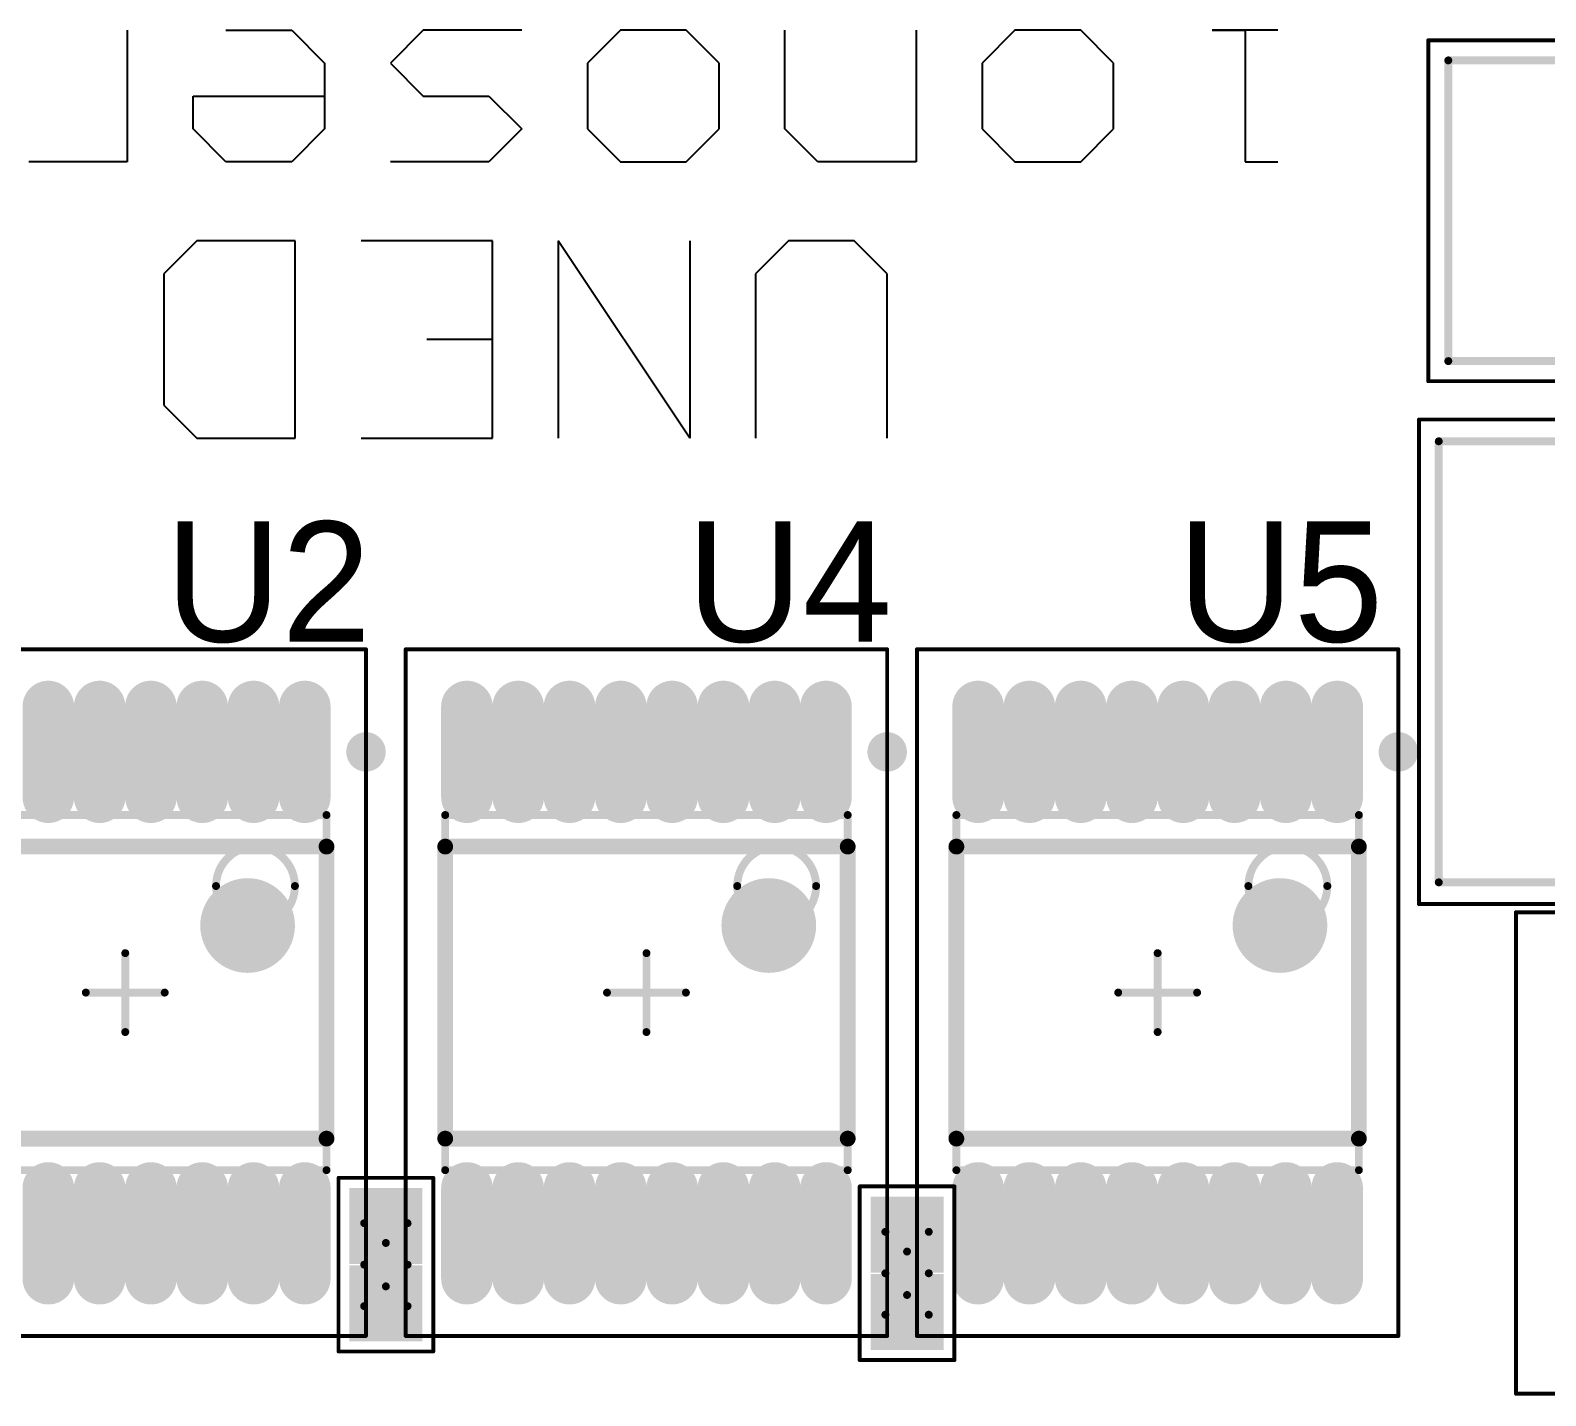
# Model space of a CAD drawing. Header units: millimetres. Extents: x 0 to 100, y 0 to 100.
# Drawn here: x 33.34 to 52.54, y 66.9 to 84.2 of the extents above; entities that cross this region are included whole.
import ezdxf

# ---------------------------------------------------------------- set-up
doc = ezdxf.new("R2010")
doc.units = ezdxf.units.MM
for name, color, linetype in [('Mechanical13', 56, 'Continuous'), ('Mechanical15', 56, 'Continuous'), ('TopLayer', 1, 'Continuous'), ('TopOverlay', 2, 'Continuous'), ('TopPaste', 8, 'Continuous'), ('TopSolder', 216, 'Continuous')]:
    doc.layers.add(name, color=color, linetype=linetype)

msp = doc.modelspace()

# ---------------------------------------------------------------- linework, layer by layer
at = {"layer": 'Mechanical13'}
for points, const_width in [([(51.308, 83.82), (66.548, 83.82)], 0.101), ([(51.308, 80.01), (51.308, 83.82)], 0.101), ([(51.308, 80.01), (66.548, 80.01)], 0.101), ([(51.187, 78.994), (70.887, 78.994)], 0.1), ([(51.187, 73.406), (51.187, 78.994)], 0.1), ([(31.994, 74.259), (37.094, 74.259)], 0.1), ([(37.094, 69.759), (37.094, 74.259)], 0.1), ([(38.598, 74.259), (43.698, 74.259)], 0.1), ([(38.598, 69.759), (38.598, 74.259)], 0.1), ([(43.698, 69.759), (43.698, 74.259)], 0.1), ([(45.075, 74.259), (50.175, 74.259)], 0.1), ([(45.075, 69.759), (45.075, 74.259)], 0.1), ([(50.175, 69.759), (50.175, 74.259)], 0.1), ([(51.187, 73.406), (70.887, 73.406)], 0.1), ([(31.994, 69.759), (37.094, 69.759)], 0.1), ([(38.598, 69.759), (43.698, 69.759)], 0.1), ([(45.075, 69.759), (50.175, 69.759)], 0.1), ([(37.571, 69.087), (38.121, 69.087)], 0.1), ([(37.571, 68.037), (37.571, 69.087)], 0.1), ([(38.121, 68.037), (38.121, 69.087)], 0.1), ([(44.175, 68.978), (44.725, 68.978)], 0.1), ([(44.175, 67.928), (44.175, 68.978)], 0.1), ([(44.725, 67.928), (44.725, 68.978)], 0.1), ([(37.571, 68.037), (38.121, 68.037)], 0.1), ([(44.175, 67.928), (44.725, 67.928)], 0.1)]:
    msp.add_lwpolyline(points, dxfattribs=dict(at, const_width=const_width))
for points, const_width in [([(51.283, 83.82, 1), (51.333, 83.82, 1)], 0.0504), ([(51.283, 83.82, 1), (51.333, 83.82, 1)], 0.0504), ([(51.283, 80.01, 1), (51.333, 80.01, 1)], 0.0504), ([(51.283, 80.01, 1), (51.333, 80.01, 1)], 0.0504), ([(51.162, 78.994, 1), (51.212, 78.994, 1)], 0.05), ([(51.162, 78.994, 1), (51.212, 78.994, 1)], 0.05), ([(37.069, 74.259, 1), (37.119, 74.259, 1)], 0.05), ([(37.069, 74.259, 1), (37.119, 74.259, 1)], 0.05), ([(38.573, 74.259, 1), (38.623, 74.259, 1)], 0.05), ([(38.573, 74.259, 1), (38.623, 74.259, 1)], 0.05), ([(43.673, 74.259, 1), (43.723, 74.259, 1)], 0.05), ([(43.673, 74.259, 1), (43.723, 74.259, 1)], 0.05), ([(45.05, 74.259, 1), (45.1, 74.259, 1)], 0.05), ([(45.05, 74.259, 1), (45.1, 74.259, 1)], 0.05), ([(50.15, 74.259, 1), (50.2, 74.259, 1)], 0.05), ([(50.15, 74.259, 1), (50.2, 74.259, 1)], 0.05), ([(36.694, 73.359, 1), (35.694, 73.359, 1)], 0.1), ([(43.298, 73.359, 1), (42.298, 73.359, 1)], 0.1), ([(49.775, 73.359, 1), (48.775, 73.359, 1)], 0.1), ([(35.669, 73.359, 1), (35.719, 73.359, 1)], 0.05), ([(36.669, 73.359, 1), (36.719, 73.359, 1)], 0.05), ([(42.273, 73.359, 1), (42.323, 73.359, 1)], 0.05), ([(43.273, 73.359, 1), (43.323, 73.359, 1)], 0.05), ([(48.75, 73.359, 1), (48.8, 73.359, 1)], 0.05), ([(49.75, 73.359, 1), (49.8, 73.359, 1)], 0.05), ([(51.162, 73.406, 1), (51.212, 73.406, 1)], 0.05), ([(51.162, 73.406, 1), (51.212, 73.406, 1)], 0.05), ([(37.069, 69.759, 1), (37.119, 69.759, 1)], 0.05), ([(37.069, 69.759, 1), (37.119, 69.759, 1)], 0.05), ([(38.573, 69.759, 1), (38.623, 69.759, 1)], 0.05), ([(38.573, 69.759, 1), (38.623, 69.759, 1)], 0.05), ([(43.673, 69.759, 1), (43.723, 69.759, 1)], 0.05), ([(43.673, 69.759, 1), (43.723, 69.759, 1)], 0.05), ([(45.05, 69.759, 1), (45.1, 69.759, 1)], 0.05), ([(45.05, 69.759, 1), (45.1, 69.759, 1)], 0.05), ([(50.15, 69.759, 1), (50.2, 69.759, 1)], 0.05), ([(50.15, 69.759, 1), (50.2, 69.759, 1)], 0.05), ([(37.546, 69.087, 1), (37.596, 69.087, 1)], 0.05), ([(37.546, 69.087, 1), (37.596, 69.087, 1)], 0.05), ([(38.096, 69.087, 1), (38.146, 69.087, 1)], 0.05), ([(38.096, 69.087, 1), (38.146, 69.087, 1)], 0.05), ([(44.15, 68.978, 1), (44.2, 68.978, 1)], 0.05), ([(44.15, 68.978, 1), (44.2, 68.978, 1)], 0.05), ([(44.7, 68.978, 1), (44.75, 68.978, 1)], 0.05), ([(44.7, 68.978, 1), (44.75, 68.978, 1)], 0.05), ([(37.546, 68.037, 1), (37.596, 68.037, 1)], 0.05), ([(37.546, 68.037, 1), (37.596, 68.037, 1)], 0.05), ([(38.096, 68.037, 1), (38.146, 68.037, 1)], 0.05), ([(38.096, 68.037, 1), (38.146, 68.037, 1)], 0.05), ([(44.15, 67.928, 1), (44.2, 67.928, 1)], 0.05), ([(44.15, 67.928, 1), (44.2, 67.928, 1)], 0.05), ([(44.7, 67.928, 1), (44.75, 67.928, 1)], 0.05), ([(44.7, 67.928, 1), (44.75, 67.928, 1)], 0.05)]:
    msp.add_lwpolyline(points, format="xyb", close=True, dxfattribs=dict(at, const_width=const_width))
at = {"layer": 'Mechanical15'}
for points, const_width in [([(51.054, 79.756), (51.054, 84.074)], 0.05), ([(51.054, 84.074), (66.802, 84.074)], 0.05), ([(51.054, 79.756), (66.802, 79.756)], 0.05), ([(50.937, 73.13), (50.937, 79.27)], 0.05), ([(50.937, 79.27), (71.237, 79.27)], 0.05), ([(31.494, 76.359), (37.594, 76.359)], 0.05), ([(37.594, 67.659), (37.594, 76.359)], 0.05), ([(38.098, 76.359), (44.198, 76.359)], 0.05), ([(38.098, 67.659), (38.098, 76.359)], 0.05), ([(44.198, 67.659), (44.198, 76.359)], 0.05), ([(44.575, 76.359), (50.675, 76.359)], 0.05), ([(44.575, 67.659), (44.575, 76.359)], 0.05), ([(50.675, 67.659), (50.675, 76.359)], 0.05), ([(50.937, 73.13), (71.237, 73.13)], 0.05), ([(52.165, 66.927), (52.165, 73.027)], 0.05), ([(52.165, 73.027), (60.865, 73.027)], 0.05), ([(34.544, 71.509), (34.544, 72.509)], 0.1), ([(41.148, 71.509), (41.148, 72.509)], 0.1), ([(47.625, 71.509), (47.625, 72.509)], 0.1), ([(34.044, 72.009), (35.044, 72.009)], 0.1), ([(40.648, 72.009), (41.648, 72.009)], 0.1), ([(47.125, 72.009), (48.125, 72.009)], 0.1), ([(37.246, 69.662), (38.446, 69.662)], 0.05), ([(37.246, 67.462), (37.246, 69.662)], 0.05), ([(38.446, 67.462), (38.446, 69.662)], 0.05), ([(43.85, 69.553), (45.05, 69.553)], 0.05), ([(43.85, 67.353), (43.85, 69.553)], 0.05), ([(45.05, 67.353), (45.05, 69.553)], 0.05), ([(37.846, 68.287), (37.846, 68.837)], 0.1), ([(44.45, 68.178), (44.45, 68.728)], 0.1), ([(37.571, 68.562), (38.121, 68.562)], 0.1), ([(44.175, 68.453), (44.725, 68.453)], 0.1), ([(31.494, 67.659), (37.594, 67.659)], 0.05), ([(38.098, 67.659), (44.198, 67.659)], 0.05), ([(44.575, 67.659), (50.675, 67.659)], 0.05), ([(37.246, 67.462), (38.446, 67.462)], 0.05), ([(43.85, 67.353), (45.05, 67.353)], 0.05), ([(52.165, 66.927), (60.865, 66.927)], 0.05)]:
    msp.add_lwpolyline(points, dxfattribs=dict(at, const_width=const_width))
for points, const_width in [([(51.041, 84.074, 1), (51.067, 84.074, 1)], 0.025), ([(51.041, 84.074, 1), (51.067, 84.074, 1)], 0.025), ([(51.041, 79.756, 1), (51.067, 79.756, 1)], 0.025), ([(51.041, 79.756, 1), (51.067, 79.756, 1)], 0.025), ([(50.924, 79.27, 1), (50.949, 79.27, 1)], 0.025), ([(50.924, 79.27, 1), (50.949, 79.27, 1)], 0.025), ([(37.581, 76.359, 1), (37.606, 76.359, 1)], 0.025), ([(37.581, 76.359, 1), (37.606, 76.359, 1)], 0.025), ([(38.085, 76.359, 1), (38.11, 76.359, 1)], 0.025), ([(38.085, 76.359, 1), (38.11, 76.359, 1)], 0.025), ([(44.185, 76.359, 1), (44.21, 76.359, 1)], 0.025), ([(44.185, 76.359, 1), (44.21, 76.359, 1)], 0.025), ([(44.562, 76.359, 1), (44.587, 76.359, 1)], 0.025), ([(44.562, 76.359, 1), (44.587, 76.359, 1)], 0.025), ([(50.662, 76.359, 1), (50.687, 76.359, 1)], 0.025), ([(50.662, 76.359, 1), (50.687, 76.359, 1)], 0.025), ([(50.924, 73.13, 1), (50.949, 73.13, 1)], 0.025), ([(50.924, 73.13, 1), (50.949, 73.13, 1)], 0.025), ([(52.153, 73.027, 1), (52.178, 73.027, 1)], 0.025), ([(52.153, 73.027, 1), (52.178, 73.027, 1)], 0.025), ([(34.519, 72.509, 1), (34.569, 72.509, 1)], 0.05), ([(41.123, 72.509, 1), (41.173, 72.509, 1)], 0.05), ([(47.6, 72.509, 1), (47.65, 72.509, 1)], 0.05), ([(34.019, 72.009, 1), (34.069, 72.009, 1)], 0.05), ([(35.019, 72.009, 1), (35.069, 72.009, 1)], 0.05), ([(40.623, 72.009, 1), (40.673, 72.009, 1)], 0.05), ([(41.623, 72.009, 1), (41.673, 72.009, 1)], 0.05), ([(47.1, 72.009, 1), (47.15, 72.009, 1)], 0.05), ([(48.1, 72.009, 1), (48.15, 72.009, 1)], 0.05), ([(34.519, 71.509, 1), (34.569, 71.509, 1)], 0.05), ([(41.123, 71.509, 1), (41.173, 71.509, 1)], 0.05), ([(47.6, 71.509, 1), (47.65, 71.509, 1)], 0.05), ([(37.234, 69.662, 1), (37.259, 69.662, 1)], 0.025), ([(37.234, 69.662, 1), (37.259, 69.662, 1)], 0.025), ([(38.434, 69.662, 1), (38.459, 69.662, 1)], 0.025), ([(38.434, 69.662, 1), (38.459, 69.662, 1)], 0.025), ([(43.838, 69.553, 1), (43.863, 69.553, 1)], 0.025), ([(43.838, 69.553, 1), (43.863, 69.553, 1)], 0.025), ([(45.038, 69.553, 1), (45.063, 69.553, 1)], 0.025), ([(45.038, 69.553, 1), (45.063, 69.553, 1)], 0.025), ([(37.821, 68.837, 1), (37.871, 68.837, 1)], 0.05), ([(44.425, 68.728, 1), (44.475, 68.728, 1)], 0.05), ([(37.546, 68.562, 1), (37.596, 68.562, 1)], 0.05), ([(38.096, 68.562, 1), (38.146, 68.562, 1)], 0.05), ([(44.15, 68.453, 1), (44.2, 68.453, 1)], 0.05), ([(44.7, 68.453, 1), (44.75, 68.453, 1)], 0.05), ([(37.821, 68.287, 1), (37.871, 68.287, 1)], 0.05), ([(44.425, 68.178, 1), (44.475, 68.178, 1)], 0.05), ([(37.581, 67.659, 1), (37.606, 67.659, 1)], 0.025), ([(37.581, 67.659, 1), (37.606, 67.659, 1)], 0.025), ([(38.085, 67.659, 1), (38.11, 67.659, 1)], 0.025), ([(38.085, 67.659, 1), (38.11, 67.659, 1)], 0.025), ([(44.185, 67.659, 1), (44.21, 67.659, 1)], 0.025), ([(44.185, 67.659, 1), (44.21, 67.659, 1)], 0.025), ([(44.562, 67.659, 1), (44.587, 67.659, 1)], 0.025), ([(44.562, 67.659, 1), (44.587, 67.659, 1)], 0.025), ([(50.662, 67.659, 1), (50.687, 67.659, 1)], 0.025), ([(50.662, 67.659, 1), (50.687, 67.659, 1)], 0.025), ([(37.234, 67.462, 1), (37.259, 67.462, 1)], 0.025), ([(37.234, 67.462, 1), (37.259, 67.462, 1)], 0.025), ([(38.434, 67.462, 1), (38.459, 67.462, 1)], 0.025), ([(38.434, 67.462, 1), (38.459, 67.462, 1)], 0.025), ([(43.838, 67.353, 1), (43.863, 67.353, 1)], 0.025), ([(43.838, 67.353, 1), (43.863, 67.353, 1)], 0.025), ([(45.038, 67.353, 1), (45.063, 67.353, 1)], 0.025), ([(45.038, 67.353, 1), (45.063, 67.353, 1)], 0.025), ([(52.153, 66.927, 1), (52.178, 66.927, 1)], 0.025), ([(52.153, 66.927, 1), (52.178, 66.927, 1)], 0.025)]:
    msp.add_lwpolyline(points, format="xyb", close=True, dxfattribs=dict(at, const_width=const_width))
at = {"layer": 'TopLayer', "const_width": 0.45}
for points in [[(33.569, 75.634), (33.569, 74.484)], [(34.219, 75.634), (34.219, 74.484)], [(34.869, 75.634), (34.869, 74.484)], [(35.519, 75.634), (35.519, 74.484)], [(36.169, 75.634), (36.169, 74.484)], [(36.819, 75.634), (36.819, 74.484)], [(38.873, 75.634), (38.873, 74.484)], [(39.523, 75.634), (39.523, 74.484)], [(40.173, 75.634), (40.173, 74.484)], [(40.823, 75.634), (40.823, 74.484)], [(41.473, 75.634), (41.473, 74.484)], [(42.123, 75.634), (42.123, 74.484)], [(42.773, 75.634), (42.773, 74.484)], [(43.423, 75.634), (43.423, 74.484)], [(45.35, 75.634), (45.35, 74.484)], [(46, 75.634), (46, 74.484)], [(46.65, 75.634), (46.65, 74.484)], [(47.3, 75.634), (47.3, 74.484)], [(47.95, 75.634), (47.95, 74.484)], [(48.6, 75.634), (48.6, 74.484)], [(49.25, 75.634), (49.25, 74.484)], [(49.9, 75.634), (49.9, 74.484)], [(33.569, 69.534), (33.569, 68.384)], [(34.219, 69.534), (34.219, 68.384)], [(34.869, 69.534), (34.869, 68.384)], [(35.519, 69.534), (35.519, 68.384)], [(36.169, 69.534), (36.169, 68.384)], [(36.819, 69.534), (36.819, 68.384)], [(38.873, 69.534), (38.873, 68.384)], [(39.523, 69.534), (39.523, 68.384)], [(40.173, 69.534), (40.173, 68.384)], [(40.823, 69.534), (40.823, 68.384)], [(41.473, 69.534), (41.473, 68.384)], [(42.123, 69.534), (42.123, 68.384)], [(42.773, 69.534), (42.773, 68.384)], [(43.423, 69.534), (43.423, 68.384)], [(45.35, 69.534), (45.35, 68.384)], [(46, 69.534), (46, 68.384)], [(46.65, 69.534), (46.65, 68.384)], [(47.3, 69.534), (47.3, 68.384)], [(47.95, 69.534), (47.95, 68.384)], [(48.6, 69.534), (48.6, 68.384)], [(49.25, 69.534), (49.25, 68.384)], [(49.9, 69.534), (49.9, 68.384)]]:
    msp.add_lwpolyline(points, dxfattribs=at)
at = {"layer": 'TopLayer', "const_width": 0.225}
for points in [[(33.456, 75.634, 1), (33.681, 75.634, 1)], [(34.107, 75.634, 1), (34.331, 75.634, 1)], [(34.756, 75.634, 1), (34.981, 75.634, 1)], [(35.407, 75.634, 1), (35.631, 75.634, 1)], [(36.056, 75.634, 1), (36.281, 75.634, 1)], [(36.707, 75.634, 1), (36.931, 75.634, 1)], [(38.76, 75.634, 1), (38.985, 75.634, 1)], [(39.411, 75.634, 1), (39.635, 75.634, 1)], [(40.06, 75.634, 1), (40.285, 75.634, 1)], [(40.711, 75.634, 1), (40.935, 75.634, 1)], [(41.36, 75.634, 1), (41.585, 75.634, 1)], [(42.011, 75.634, 1), (42.235, 75.634, 1)], [(42.66, 75.634, 1), (42.885, 75.634, 1)], [(43.311, 75.634, 1), (43.535, 75.634, 1)], [(45.237, 75.634, 1), (45.462, 75.634, 1)], [(45.888, 75.634, 1), (46.112, 75.634, 1)], [(46.537, 75.634, 1), (46.762, 75.634, 1)], [(47.188, 75.634, 1), (47.412, 75.634, 1)], [(47.837, 75.634, 1), (48.062, 75.634, 1)], [(48.488, 75.634, 1), (48.712, 75.634, 1)], [(49.137, 75.634, 1), (49.362, 75.634, 1)], [(49.788, 75.634, 1), (50.012, 75.634, 1)], [(33.456, 74.484, 1), (33.681, 74.484, 1)], [(34.107, 74.484, 1), (34.331, 74.484, 1)], [(34.756, 74.484, 1), (34.981, 74.484, 1)], [(35.407, 74.484, 1), (35.631, 74.484, 1)], [(36.056, 74.484, 1), (36.281, 74.484, 1)], [(36.707, 74.484, 1), (36.931, 74.484, 1)], [(38.76, 74.484, 1), (38.985, 74.484, 1)], [(39.411, 74.484, 1), (39.635, 74.484, 1)], [(40.06, 74.484, 1), (40.285, 74.484, 1)], [(40.711, 74.484, 1), (40.935, 74.484, 1)], [(41.36, 74.484, 1), (41.585, 74.484, 1)], [(42.011, 74.484, 1), (42.235, 74.484, 1)], [(42.66, 74.484, 1), (42.885, 74.484, 1)], [(43.311, 74.484, 1), (43.535, 74.484, 1)], [(45.237, 74.484, 1), (45.462, 74.484, 1)], [(45.888, 74.484, 1), (46.112, 74.484, 1)], [(46.537, 74.484, 1), (46.762, 74.484, 1)], [(47.188, 74.484, 1), (47.412, 74.484, 1)], [(47.837, 74.484, 1), (48.062, 74.484, 1)], [(48.488, 74.484, 1), (48.712, 74.484, 1)], [(49.137, 74.484, 1), (49.362, 74.484, 1)], [(49.788, 74.484, 1), (50.012, 74.484, 1)], [(33.456, 69.534, 1), (33.681, 69.534, 1)], [(34.107, 69.534, 1), (34.331, 69.534, 1)], [(34.756, 69.534, 1), (34.981, 69.534, 1)], [(35.407, 69.534, 1), (35.631, 69.534, 1)], [(36.056, 69.534, 1), (36.281, 69.534, 1)], [(36.707, 69.534, 1), (36.931, 69.534, 1)], [(38.76, 69.534, 1), (38.985, 69.534, 1)], [(39.411, 69.534, 1), (39.635, 69.534, 1)], [(40.06, 69.534, 1), (40.285, 69.534, 1)], [(40.711, 69.534, 1), (40.935, 69.534, 1)], [(41.36, 69.534, 1), (41.585, 69.534, 1)], [(42.011, 69.534, 1), (42.235, 69.534, 1)], [(42.66, 69.534, 1), (42.885, 69.534, 1)], [(43.311, 69.534, 1), (43.535, 69.534, 1)], [(45.237, 69.534, 1), (45.462, 69.534, 1)], [(45.888, 69.534, 1), (46.112, 69.534, 1)], [(46.537, 69.534, 1), (46.762, 69.534, 1)], [(47.188, 69.534, 1), (47.412, 69.534, 1)], [(47.837, 69.534, 1), (48.062, 69.534, 1)], [(48.488, 69.534, 1), (48.712, 69.534, 1)], [(49.137, 69.534, 1), (49.362, 69.534, 1)], [(49.788, 69.534, 1), (50.012, 69.534, 1)], [(33.456, 68.384, 1), (33.681, 68.384, 1)], [(34.107, 68.384, 1), (34.331, 68.384, 1)], [(34.756, 68.384, 1), (34.981, 68.384, 1)], [(35.407, 68.384, 1), (35.631, 68.384, 1)], [(36.056, 68.384, 1), (36.281, 68.384, 1)], [(36.707, 68.384, 1), (36.931, 68.384, 1)], [(38.76, 68.384, 1), (38.985, 68.384, 1)], [(39.411, 68.384, 1), (39.635, 68.384, 1)], [(40.06, 68.384, 1), (40.285, 68.384, 1)], [(40.711, 68.384, 1), (40.935, 68.384, 1)], [(41.36, 68.384, 1), (41.585, 68.384, 1)], [(42.011, 68.384, 1), (42.235, 68.384, 1)], [(42.66, 68.384, 1), (42.885, 68.384, 1)], [(43.311, 68.384, 1), (43.535, 68.384, 1)], [(45.237, 68.384, 1), (45.462, 68.384, 1)], [(45.888, 68.384, 1), (46.112, 68.384, 1)], [(46.537, 68.384, 1), (46.762, 68.384, 1)], [(47.188, 68.384, 1), (47.412, 68.384, 1)], [(47.837, 68.384, 1), (48.062, 68.384, 1)], [(48.488, 68.384, 1), (48.712, 68.384, 1)], [(49.137, 68.384, 1), (49.362, 68.384, 1)], [(49.788, 68.384, 1), (50.012, 68.384, 1)]]:
    msp.add_lwpolyline(points, format="xyb", close=True, dxfattribs=at)
at = {"layer": 'TopLayer'}
for points in [[(38.206, 69.432), (37.486, 69.432), (38.206, 68.672), (37.486, 68.672)], [(44.81, 69.323), (44.09, 69.323), (44.81, 68.563), (44.09, 68.563)], [(38.206, 68.452), (37.486, 68.452), (38.206, 67.692), (37.486, 67.692)], [(44.81, 68.343), (44.09, 68.343), (44.81, 67.583), (44.09, 67.583)]]:
    msp.add_solid(points, dxfattribs=at)
at = {"layer": 'TopOverlay'}
for p, q in [((34.57, 84.201), (34.57, 82.535)), ((35.82, 84.201), (36.653, 84.201)), ((36.653, 84.201), (37.07, 83.784)), ((38.319, 84.201), (37.903, 83.784)), ((39.569, 84.201), (38.319, 84.201)), ((40.818, 84.201), (40.402, 83.784)), ((41.651, 84.201), (40.818, 84.201)), ((42.068, 83.784), (41.651, 84.201)), ((42.901, 82.951), (42.901, 84.201)), ((44.567, 84.201), (44.567, 82.535)), ((45.817, 84.201), (45.4, 83.784)), ((46.65, 84.201), (45.817, 84.201)), ((47.066, 83.784), (46.65, 84.201)), ((49.149, 84.201), (48.316, 84.201)), ((48.316, 84.201), (48.732, 84.201)), ((48.732, 84.201), (48.732, 82.535)), ((37.07, 83.784), (37.07, 82.951)), ((37.903, 83.784), (38.319, 83.368)), ((40.402, 83.784), (40.402, 82.951)), ((42.068, 82.951), (42.068, 83.784)), ((45.4, 83.784), (45.4, 82.951)), ((47.066, 82.951), (47.066, 83.784)), ((35.403, 82.951), (35.403, 83.368)), ((35.403, 83.368), (37.07, 83.368)), ((38.319, 83.368), (39.152, 83.368)), ((39.152, 83.368), (39.569, 82.951)), ((35.82, 82.535), (35.403, 82.951)), ((37.07, 82.951), (36.653, 82.535)), ((39.569, 82.951), (39.152, 82.535)), ((40.402, 82.951), (40.818, 82.535)), ((41.651, 82.535), (42.068, 82.951)), ((43.318, 82.535), (42.901, 82.951)), ((45.4, 82.951), (45.817, 82.535)), ((46.65, 82.535), (47.066, 82.951)), ((34.57, 82.535), (33.321, 82.535)), ((36.653, 82.535), (35.82, 82.535)), ((39.152, 82.535), (37.903, 82.535)), ((40.818, 82.535), (41.651, 82.535)), ((44.567, 82.535), (43.318, 82.535)), ((45.817, 82.535), (46.65, 82.535)), ((48.732, 82.535), (49.149, 82.535)), ((35.449, 81.534), (35.032, 81.117)), ((36.698, 81.534), (35.449, 81.534)), ((36.698, 79.035), (36.698, 81.534)), ((39.198, 81.534), (37.531, 81.534)), ((39.198, 79.035), (39.198, 81.534)), ((41.697, 79.035), (40.031, 81.534)), ((40.031, 81.534), (40.031, 79.035)), ((41.697, 81.534), (41.697, 79.035)), ((42.946, 81.534), (42.53, 81.117)), ((43.779, 81.534), (42.946, 81.534)), ((44.196, 81.117), (43.779, 81.534)), ((35.032, 81.117), (35.032, 79.451)), ((42.53, 81.117), (42.53, 79.035)), ((44.196, 79.035), (44.196, 81.117)), ((39.198, 80.284), (38.365, 80.284)), ((35.032, 79.451), (35.449, 79.035)), ((35.449, 79.035), (36.698, 79.035)), ((37.531, 79.035), (39.198, 79.035))]:
    msp.add_line(p, q, dxfattribs=at)
for points, const_width in [([(37.719, 75.059, 1), (37.469, 75.059, 1)], 0.25), ([(44.323, 75.059, 1), (44.073, 75.059, 1)], 0.25), ([(50.8, 75.059, 1), (50.55, 75.059, 1)], 0.25), ([(37.406, 75.059, 1), (37.531, 75.059, 1)], 0.125), ([(37.657, 75.059, 1), (37.781, 75.059, 1)], 0.125), ([(44.01, 75.059, 1), (44.135, 75.059, 1)], 0.125), ([(44.261, 75.059, 1), (44.385, 75.059, 1)], 0.125), ([(50.487, 75.059, 1), (50.612, 75.059, 1)], 0.125), ([(50.738, 75.059, 1), (50.862, 75.059, 1)], 0.125), ([(37.044, 73.859, 1), (37.144, 73.859, 1)], 0.1), ([(37.044, 73.859, 1), (37.144, 73.859, 1)], 0.1), ([(38.548, 73.859, 1), (38.648, 73.859, 1)], 0.1), ([(38.548, 73.859, 1), (38.648, 73.859, 1)], 0.1), ([(43.648, 73.859, 1), (43.748, 73.859, 1)], 0.1), ([(43.648, 73.859, 1), (43.748, 73.859, 1)], 0.1), ([(45.025, 73.859, 1), (45.125, 73.859, 1)], 0.1), ([(45.025, 73.859, 1), (45.125, 73.859, 1)], 0.1), ([(50.125, 73.859, 1), (50.225, 73.859, 1)], 0.1), ([(50.125, 73.859, 1), (50.225, 73.859, 1)], 0.1), ([(36.394, 72.859, 1), (35.794, 72.859, 1)], 0.6), ([(42.998, 72.859, 1), (42.398, 72.859, 1)], 0.6), ([(49.475, 72.859, 1), (48.875, 72.859, 1)], 0.6), ([(35.644, 72.859, 1), (35.944, 72.859, 1)], 0.3), ([(36.244, 72.859, 1), (36.544, 72.859, 1)], 0.3), ([(42.248, 72.859, 1), (42.548, 72.859, 1)], 0.3), ([(42.848, 72.859, 1), (43.148, 72.859, 1)], 0.3), ([(48.725, 72.859, 1), (49.025, 72.859, 1)], 0.3), ([(49.325, 72.859, 1), (49.625, 72.859, 1)], 0.3), ([(37.044, 70.159, 1), (37.144, 70.159, 1)], 0.1), ([(37.044, 70.159, 1), (37.144, 70.159, 1)], 0.1), ([(38.548, 70.159, 1), (38.648, 70.159, 1)], 0.1), ([(38.548, 70.159, 1), (38.648, 70.159, 1)], 0.1), ([(43.648, 70.159, 1), (43.748, 70.159, 1)], 0.1), ([(43.648, 70.159, 1), (43.748, 70.159, 1)], 0.1), ([(45.025, 70.159, 1), (45.125, 70.159, 1)], 0.1), ([(45.025, 70.159, 1), (45.125, 70.159, 1)], 0.1), ([(50.125, 70.159, 1), (50.225, 70.159, 1)], 0.1), ([(50.125, 70.159, 1), (50.225, 70.159, 1)], 0.1)]:
    msp.add_lwpolyline(points, format="xyb", close=True, dxfattribs=dict(at, const_width=const_width))
at = {"layer": 'TopOverlay', "const_width": 0.2}
for points in [[(31.994, 73.859), (37.094, 73.859)], [(37.094, 70.159), (37.094, 73.859)], [(38.598, 73.859), (43.698, 73.859)], [(38.598, 70.159), (38.598, 73.859)], [(43.698, 70.159), (43.698, 73.859)], [(45.075, 73.859), (50.175, 73.859)], [(45.075, 70.159), (45.075, 73.859)], [(50.175, 70.159), (50.175, 73.859)], [(31.994, 70.159), (37.094, 70.159)], [(38.598, 70.159), (43.698, 70.159)], [(45.075, 70.159), (50.175, 70.159)]]:
    msp.add_lwpolyline(points, dxfattribs=at)
at = {"layer": 'TopPaste', "const_width": 0.45}
for points in [[(33.569, 75.634), (33.569, 74.484)], [(34.219, 75.634), (34.219, 74.484)], [(34.869, 75.634), (34.869, 74.484)], [(35.519, 75.634), (35.519, 74.484)], [(36.169, 75.634), (36.169, 74.484)], [(36.819, 75.634), (36.819, 74.484)], [(38.873, 75.634), (38.873, 74.484)], [(39.523, 75.634), (39.523, 74.484)], [(40.173, 75.634), (40.173, 74.484)], [(40.823, 75.634), (40.823, 74.484)], [(41.473, 75.634), (41.473, 74.484)], [(42.123, 75.634), (42.123, 74.484)], [(42.773, 75.634), (42.773, 74.484)], [(43.423, 75.634), (43.423, 74.484)], [(45.35, 75.634), (45.35, 74.484)], [(46, 75.634), (46, 74.484)], [(46.65, 75.634), (46.65, 74.484)], [(47.3, 75.634), (47.3, 74.484)], [(47.95, 75.634), (47.95, 74.484)], [(48.6, 75.634), (48.6, 74.484)], [(49.25, 75.634), (49.25, 74.484)], [(49.9, 75.634), (49.9, 74.484)], [(33.569, 69.534), (33.569, 68.384)], [(34.219, 69.534), (34.219, 68.384)], [(34.869, 69.534), (34.869, 68.384)], [(35.519, 69.534), (35.519, 68.384)], [(36.169, 69.534), (36.169, 68.384)], [(36.819, 69.534), (36.819, 68.384)], [(38.873, 69.534), (38.873, 68.384)], [(39.523, 69.534), (39.523, 68.384)], [(40.173, 69.534), (40.173, 68.384)], [(40.823, 69.534), (40.823, 68.384)], [(41.473, 69.534), (41.473, 68.384)], [(42.123, 69.534), (42.123, 68.384)], [(42.773, 69.534), (42.773, 68.384)], [(43.423, 69.534), (43.423, 68.384)], [(45.35, 69.534), (45.35, 68.384)], [(46, 69.534), (46, 68.384)], [(46.65, 69.534), (46.65, 68.384)], [(47.3, 69.534), (47.3, 68.384)], [(47.95, 69.534), (47.95, 68.384)], [(48.6, 69.534), (48.6, 68.384)], [(49.25, 69.534), (49.25, 68.384)], [(49.9, 69.534), (49.9, 68.384)]]:
    msp.add_lwpolyline(points, dxfattribs=at)
at = {"layer": 'TopPaste', "const_width": 0.225}
for points in [[(33.456, 75.634, 1), (33.681, 75.634, 1)], [(34.107, 75.634, 1), (34.331, 75.634, 1)], [(34.756, 75.634, 1), (34.981, 75.634, 1)], [(35.407, 75.634, 1), (35.631, 75.634, 1)], [(36.056, 75.634, 1), (36.281, 75.634, 1)], [(36.707, 75.634, 1), (36.931, 75.634, 1)], [(38.76, 75.634, 1), (38.985, 75.634, 1)], [(39.411, 75.634, 1), (39.635, 75.634, 1)], [(40.06, 75.634, 1), (40.285, 75.634, 1)], [(40.711, 75.634, 1), (40.935, 75.634, 1)], [(41.36, 75.634, 1), (41.585, 75.634, 1)], [(42.011, 75.634, 1), (42.235, 75.634, 1)], [(42.66, 75.634, 1), (42.885, 75.634, 1)], [(43.311, 75.634, 1), (43.535, 75.634, 1)], [(45.237, 75.634, 1), (45.462, 75.634, 1)], [(45.888, 75.634, 1), (46.112, 75.634, 1)], [(46.537, 75.634, 1), (46.762, 75.634, 1)], [(47.188, 75.634, 1), (47.412, 75.634, 1)], [(47.837, 75.634, 1), (48.062, 75.634, 1)], [(48.488, 75.634, 1), (48.712, 75.634, 1)], [(49.137, 75.634, 1), (49.362, 75.634, 1)], [(49.788, 75.634, 1), (50.012, 75.634, 1)], [(33.456, 74.484, 1), (33.681, 74.484, 1)], [(34.107, 74.484, 1), (34.331, 74.484, 1)], [(34.756, 74.484, 1), (34.981, 74.484, 1)], [(35.407, 74.484, 1), (35.631, 74.484, 1)], [(36.056, 74.484, 1), (36.281, 74.484, 1)], [(36.707, 74.484, 1), (36.931, 74.484, 1)], [(38.76, 74.484, 1), (38.985, 74.484, 1)], [(39.411, 74.484, 1), (39.635, 74.484, 1)], [(40.06, 74.484, 1), (40.285, 74.484, 1)], [(40.711, 74.484, 1), (40.935, 74.484, 1)], [(41.36, 74.484, 1), (41.585, 74.484, 1)], [(42.011, 74.484, 1), (42.235, 74.484, 1)], [(42.66, 74.484, 1), (42.885, 74.484, 1)], [(43.311, 74.484, 1), (43.535, 74.484, 1)], [(45.237, 74.484, 1), (45.462, 74.484, 1)], [(45.888, 74.484, 1), (46.112, 74.484, 1)], [(46.537, 74.484, 1), (46.762, 74.484, 1)], [(47.188, 74.484, 1), (47.412, 74.484, 1)], [(47.837, 74.484, 1), (48.062, 74.484, 1)], [(48.488, 74.484, 1), (48.712, 74.484, 1)], [(49.137, 74.484, 1), (49.362, 74.484, 1)], [(49.788, 74.484, 1), (50.012, 74.484, 1)], [(33.456, 69.534, 1), (33.681, 69.534, 1)], [(34.107, 69.534, 1), (34.331, 69.534, 1)], [(34.756, 69.534, 1), (34.981, 69.534, 1)], [(35.407, 69.534, 1), (35.631, 69.534, 1)], [(36.056, 69.534, 1), (36.281, 69.534, 1)], [(36.707, 69.534, 1), (36.931, 69.534, 1)], [(38.76, 69.534, 1), (38.985, 69.534, 1)], [(39.411, 69.534, 1), (39.635, 69.534, 1)], [(40.06, 69.534, 1), (40.285, 69.534, 1)], [(40.711, 69.534, 1), (40.935, 69.534, 1)], [(41.36, 69.534, 1), (41.585, 69.534, 1)], [(42.011, 69.534, 1), (42.235, 69.534, 1)], [(42.66, 69.534, 1), (42.885, 69.534, 1)], [(43.311, 69.534, 1), (43.535, 69.534, 1)], [(45.237, 69.534, 1), (45.462, 69.534, 1)], [(45.888, 69.534, 1), (46.112, 69.534, 1)], [(46.537, 69.534, 1), (46.762, 69.534, 1)], [(47.188, 69.534, 1), (47.412, 69.534, 1)], [(47.837, 69.534, 1), (48.062, 69.534, 1)], [(48.488, 69.534, 1), (48.712, 69.534, 1)], [(49.137, 69.534, 1), (49.362, 69.534, 1)], [(49.788, 69.534, 1), (50.012, 69.534, 1)], [(33.456, 68.384, 1), (33.681, 68.384, 1)], [(34.107, 68.384, 1), (34.331, 68.384, 1)], [(34.756, 68.384, 1), (34.981, 68.384, 1)], [(35.407, 68.384, 1), (35.631, 68.384, 1)], [(36.056, 68.384, 1), (36.281, 68.384, 1)], [(36.707, 68.384, 1), (36.931, 68.384, 1)], [(38.76, 68.384, 1), (38.985, 68.384, 1)], [(39.411, 68.384, 1), (39.635, 68.384, 1)], [(40.06, 68.384, 1), (40.285, 68.384, 1)], [(40.711, 68.384, 1), (40.935, 68.384, 1)], [(41.36, 68.384, 1), (41.585, 68.384, 1)], [(42.011, 68.384, 1), (42.235, 68.384, 1)], [(42.66, 68.384, 1), (42.885, 68.384, 1)], [(43.311, 68.384, 1), (43.535, 68.384, 1)], [(45.237, 68.384, 1), (45.462, 68.384, 1)], [(45.888, 68.384, 1), (46.112, 68.384, 1)], [(46.537, 68.384, 1), (46.762, 68.384, 1)], [(47.188, 68.384, 1), (47.412, 68.384, 1)], [(47.837, 68.384, 1), (48.062, 68.384, 1)], [(48.488, 68.384, 1), (48.712, 68.384, 1)], [(49.137, 68.384, 1), (49.362, 68.384, 1)], [(49.788, 68.384, 1), (50.012, 68.384, 1)]]:
    msp.add_lwpolyline(points, format="xyb", close=True, dxfattribs=at)
at = {"layer": 'TopPaste'}
for points in [[(38.206, 69.432), (37.486, 69.432), (38.206, 68.672), (37.486, 68.672)], [(44.81, 69.323), (44.09, 69.323), (44.81, 68.563), (44.09, 68.563)], [(38.206, 68.452), (37.486, 68.452), (38.206, 67.692), (37.486, 67.692)], [(44.81, 68.343), (44.09, 68.343), (44.81, 67.583), (44.09, 67.583)]]:
    msp.add_solid(points, dxfattribs=at)
at = {"layer": 'TopSolder', "const_width": 0.653}
for points in [[(33.569, 75.634), (33.569, 74.484)], [(34.219, 75.634), (34.219, 74.484)], [(34.869, 75.634), (34.869, 74.484)], [(35.519, 75.634), (35.519, 74.484)], [(36.169, 75.634), (36.169, 74.484)], [(36.819, 75.634), (36.819, 74.484)], [(38.873, 75.634), (38.873, 74.484)], [(39.523, 75.634), (39.523, 74.484)], [(40.173, 75.634), (40.173, 74.484)], [(40.823, 75.634), (40.823, 74.484)], [(41.473, 75.634), (41.473, 74.484)], [(42.123, 75.634), (42.123, 74.484)], [(42.773, 75.634), (42.773, 74.484)], [(43.423, 75.634), (43.423, 74.484)], [(45.35, 75.634), (45.35, 74.484)], [(46, 75.634), (46, 74.484)], [(46.65, 75.634), (46.65, 74.484)], [(47.3, 75.634), (47.3, 74.484)], [(47.95, 75.634), (47.95, 74.484)], [(48.6, 75.634), (48.6, 74.484)], [(49.25, 75.634), (49.25, 74.484)], [(49.9, 75.634), (49.9, 74.484)], [(33.569, 69.534), (33.569, 68.384)], [(34.219, 69.534), (34.219, 68.384)], [(34.869, 69.534), (34.869, 68.384)], [(35.519, 69.534), (35.519, 68.384)], [(36.169, 69.534), (36.169, 68.384)], [(36.819, 69.534), (36.819, 68.384)], [(38.873, 69.534), (38.873, 68.384)], [(39.523, 69.534), (39.523, 68.384)], [(40.173, 69.534), (40.173, 68.384)], [(40.823, 69.534), (40.823, 68.384)], [(41.473, 69.534), (41.473, 68.384)], [(42.123, 69.534), (42.123, 68.384)], [(42.773, 69.534), (42.773, 68.384)], [(43.423, 69.534), (43.423, 68.384)], [(45.35, 69.534), (45.35, 68.384)], [(46, 69.534), (46, 68.384)], [(46.65, 69.534), (46.65, 68.384)], [(47.3, 69.534), (47.3, 68.384)], [(47.95, 69.534), (47.95, 68.384)], [(48.6, 69.534), (48.6, 68.384)], [(49.25, 69.534), (49.25, 68.384)], [(49.9, 69.534), (49.9, 68.384)]]:
    msp.add_lwpolyline(points, dxfattribs=at)
at = {"layer": 'TopSolder', "const_width": 0.327}
for points in [[(33.406, 75.634, 1), (33.732, 75.634, 1)], [(34.056, 75.634, 1), (34.382, 75.634, 1)], [(34.706, 75.634, 1), (35.032, 75.634, 1)], [(35.356, 75.634, 1), (35.682, 75.634, 1)], [(36.006, 75.634, 1), (36.332, 75.634, 1)], [(36.656, 75.634, 1), (36.982, 75.634, 1)], [(38.71, 75.634, 1), (39.036, 75.634, 1)], [(39.36, 75.634, 1), (39.686, 75.634, 1)], [(40.01, 75.634, 1), (40.336, 75.634, 1)], [(40.66, 75.634, 1), (40.986, 75.634, 1)], [(41.31, 75.634, 1), (41.636, 75.634, 1)], [(41.96, 75.634, 1), (42.286, 75.634, 1)], [(42.61, 75.634, 1), (42.936, 75.634, 1)], [(43.26, 75.634, 1), (43.586, 75.634, 1)], [(45.187, 75.634, 1), (45.513, 75.634, 1)], [(45.837, 75.634, 1), (46.163, 75.634, 1)], [(46.487, 75.634, 1), (46.813, 75.634, 1)], [(47.137, 75.634, 1), (47.463, 75.634, 1)], [(47.787, 75.634, 1), (48.113, 75.634, 1)], [(48.437, 75.634, 1), (48.763, 75.634, 1)], [(49.087, 75.634, 1), (49.413, 75.634, 1)], [(49.737, 75.634, 1), (50.063, 75.634, 1)], [(33.406, 74.484, 1), (33.732, 74.484, 1)], [(34.056, 74.484, 1), (34.382, 74.484, 1)], [(34.706, 74.484, 1), (35.032, 74.484, 1)], [(35.356, 74.484, 1), (35.682, 74.484, 1)], [(36.006, 74.484, 1), (36.332, 74.484, 1)], [(36.656, 74.484, 1), (36.982, 74.484, 1)], [(38.71, 74.484, 1), (39.036, 74.484, 1)], [(39.36, 74.484, 1), (39.686, 74.484, 1)], [(40.01, 74.484, 1), (40.336, 74.484, 1)], [(40.66, 74.484, 1), (40.986, 74.484, 1)], [(41.31, 74.484, 1), (41.636, 74.484, 1)], [(41.96, 74.484, 1), (42.286, 74.484, 1)], [(42.61, 74.484, 1), (42.936, 74.484, 1)], [(43.26, 74.484, 1), (43.586, 74.484, 1)], [(45.187, 74.484, 1), (45.513, 74.484, 1)], [(45.837, 74.484, 1), (46.163, 74.484, 1)], [(46.487, 74.484, 1), (46.813, 74.484, 1)], [(47.137, 74.484, 1), (47.463, 74.484, 1)], [(47.787, 74.484, 1), (48.113, 74.484, 1)], [(48.437, 74.484, 1), (48.763, 74.484, 1)], [(49.087, 74.484, 1), (49.413, 74.484, 1)], [(49.737, 74.484, 1), (50.063, 74.484, 1)], [(33.406, 69.534, 1), (33.732, 69.534, 1)], [(34.056, 69.534, 1), (34.382, 69.534, 1)], [(34.706, 69.534, 1), (35.032, 69.534, 1)], [(35.356, 69.534, 1), (35.682, 69.534, 1)], [(36.006, 69.534, 1), (36.332, 69.534, 1)], [(36.656, 69.534, 1), (36.982, 69.534, 1)], [(38.71, 69.534, 1), (39.036, 69.534, 1)], [(39.36, 69.534, 1), (39.686, 69.534, 1)], [(40.01, 69.534, 1), (40.336, 69.534, 1)], [(40.66, 69.534, 1), (40.986, 69.534, 1)], [(41.31, 69.534, 1), (41.636, 69.534, 1)], [(41.96, 69.534, 1), (42.286, 69.534, 1)], [(42.61, 69.534, 1), (42.936, 69.534, 1)], [(43.26, 69.534, 1), (43.586, 69.534, 1)], [(45.187, 69.534, 1), (45.513, 69.534, 1)], [(45.837, 69.534, 1), (46.163, 69.534, 1)], [(46.487, 69.534, 1), (46.813, 69.534, 1)], [(47.137, 69.534, 1), (47.463, 69.534, 1)], [(47.787, 69.534, 1), (48.113, 69.534, 1)], [(48.437, 69.534, 1), (48.763, 69.534, 1)], [(49.087, 69.534, 1), (49.413, 69.534, 1)], [(49.737, 69.534, 1), (50.063, 69.534, 1)], [(33.406, 68.384, 1), (33.732, 68.384, 1)], [(34.056, 68.384, 1), (34.382, 68.384, 1)], [(34.706, 68.384, 1), (35.032, 68.384, 1)], [(35.356, 68.384, 1), (35.682, 68.384, 1)], [(36.006, 68.384, 1), (36.332, 68.384, 1)], [(36.656, 68.384, 1), (36.982, 68.384, 1)], [(38.71, 68.384, 1), (39.036, 68.384, 1)], [(39.36, 68.384, 1), (39.686, 68.384, 1)], [(40.01, 68.384, 1), (40.336, 68.384, 1)], [(40.66, 68.384, 1), (40.986, 68.384, 1)], [(41.31, 68.384, 1), (41.636, 68.384, 1)], [(41.96, 68.384, 1), (42.286, 68.384, 1)], [(42.61, 68.384, 1), (42.936, 68.384, 1)], [(43.26, 68.384, 1), (43.586, 68.384, 1)], [(45.187, 68.384, 1), (45.513, 68.384, 1)], [(45.837, 68.384, 1), (46.163, 68.384, 1)], [(46.487, 68.384, 1), (46.813, 68.384, 1)], [(47.137, 68.384, 1), (47.463, 68.384, 1)], [(47.787, 68.384, 1), (48.113, 68.384, 1)], [(48.437, 68.384, 1), (48.763, 68.384, 1)], [(49.087, 68.384, 1), (49.413, 68.384, 1)], [(49.737, 68.384, 1), (50.063, 68.384, 1)]]:
    msp.add_lwpolyline(points, format="xyb", close=True, dxfattribs=at)
at = {"layer": 'TopSolder'}
for points in [[(38.308, 69.534), (37.384, 69.534), (38.308, 68.57), (37.384, 68.57)], [(44.912, 69.425), (43.988, 69.425), (44.912, 68.461), (43.988, 68.461)], [(38.308, 68.554), (37.384, 68.554), (38.308, 67.59), (37.384, 67.59)], [(44.912, 68.445), (43.988, 68.445), (44.912, 67.481), (43.988, 67.481)]]:
    msp.add_solid(points, dxfattribs=at)

# ---------------------------------------------------------------- texts
at = {"layer": 'TopOverlay'}
for s, p in [('U2', (35.052, 76.454)), ('U4', (41.656, 76.454)), ('U5', (47.879, 76.454))]:
    msp.add_text(s, height=1.524, dxfattribs=at).set_placement(p)

doc.saveas('drawing.dxf')
